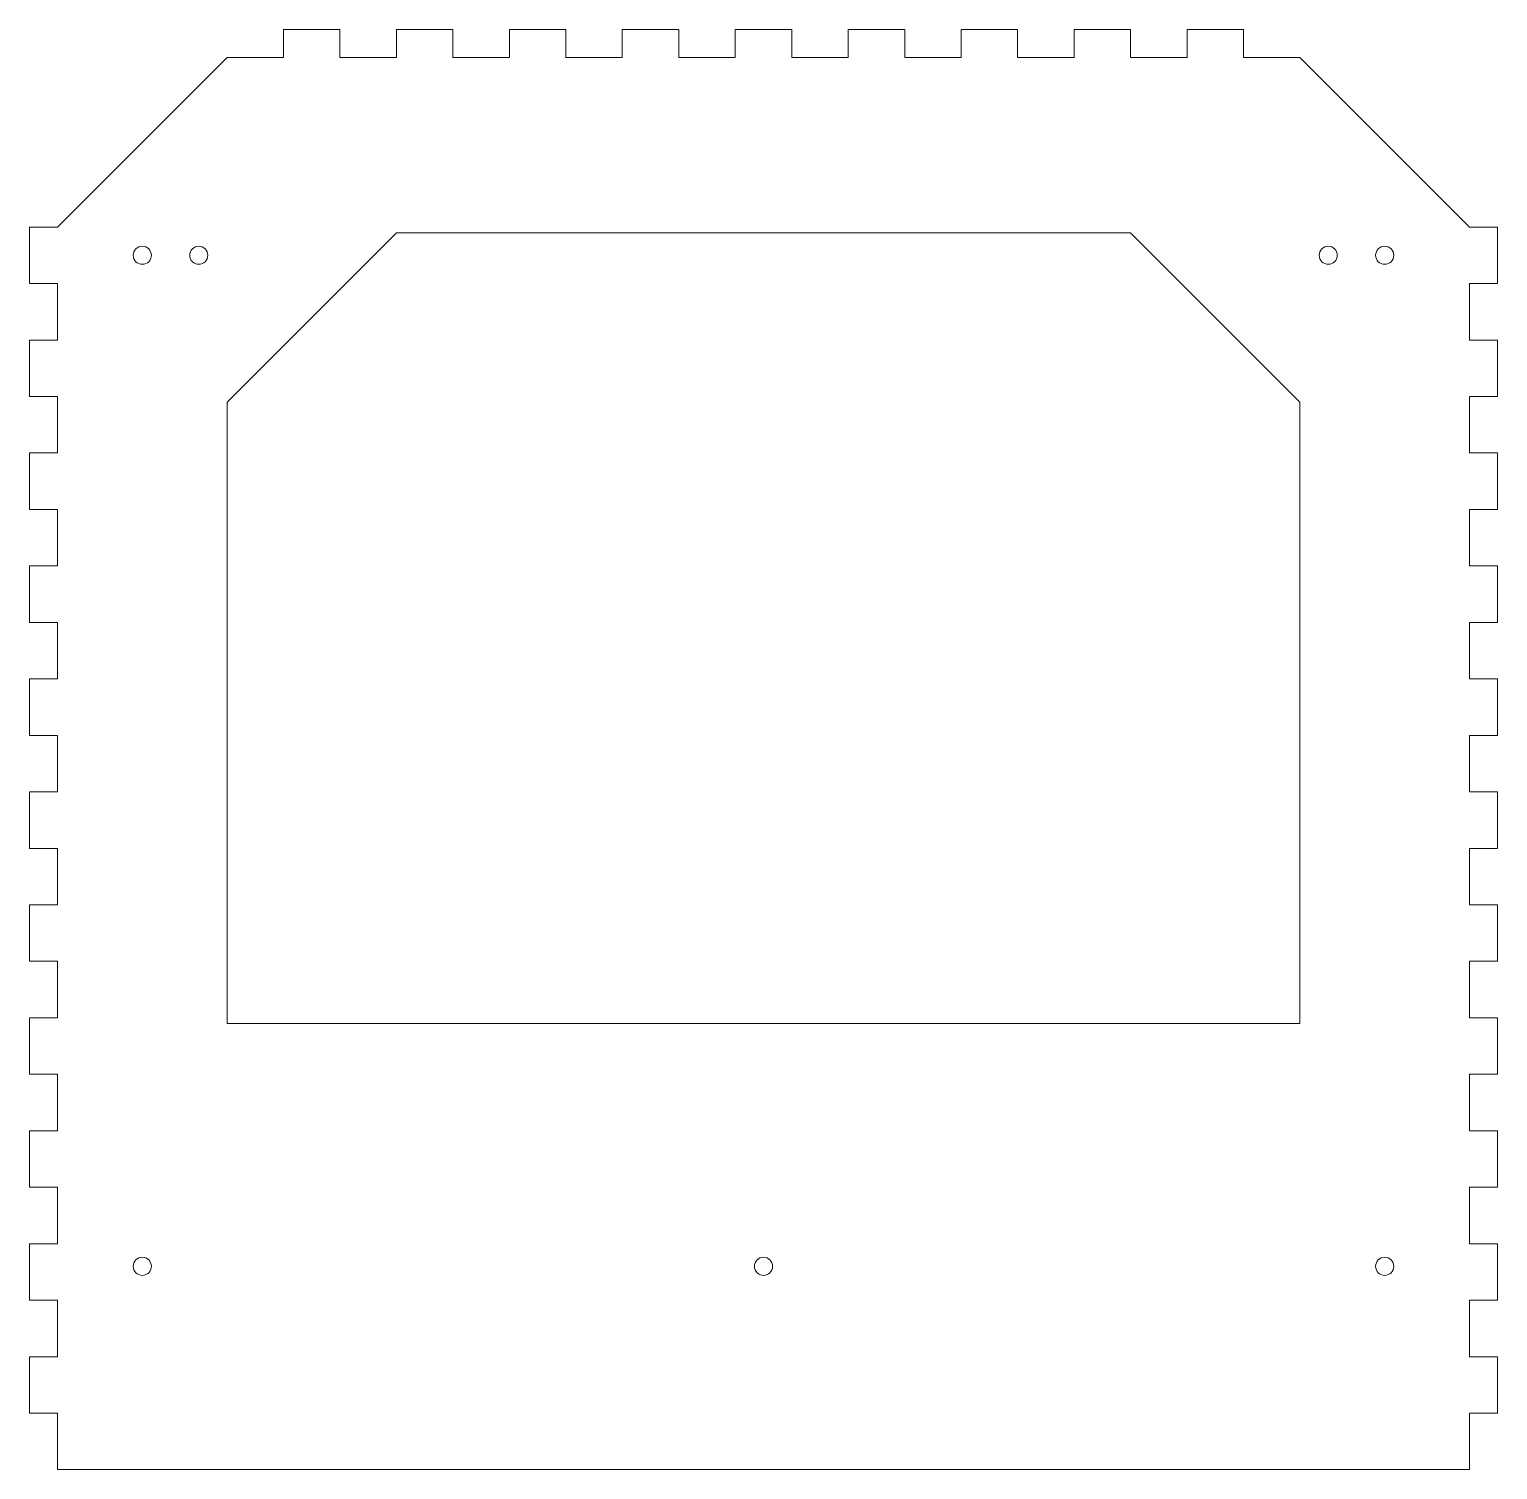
# Model space of a CAD drawing. Header units: millimetres. Extents: x 0 to 260, y 0 to 255.
import ezdxf

# ---------------------------------------------------------------- set-up
doc = ezdxf.new("R2010")
doc.units = ezdxf.units.MM

msp = doc.modelspace()

# ---------------------------------------------------------------- linework, layer by layer
at = {"color": 7, "linetype": 'Continuous', "lineweight": 15}
for p, q in [((55, 255), (45, 255)), ((45, 255), (45, 250)), ((55, 250), (55, 255)), ((65, 255), (65, 250)), ((75, 255), (65, 255)), ((75, 250), (75, 255)), ((85, 255), (85, 250)), ((95, 255), (85, 255)), ((95, 250), (95, 255)), ((105, 255), (105, 250)), ((115, 255), (105, 255)), ((115, 250), (115, 255)), ((125, 255), (125, 250)), ((135, 255), (125, 255)), ((135, 250), (135, 255)), ((145, 255), (145, 250)), ((155, 255), (145, 255)), ((155, 250), (155, 255)), ((165, 255), (165, 250)), ((175, 255), (165, 255)), ((175, 250), (175, 255)), ((185, 255), (185, 250)), ((195, 255), (185, 255)), ((195, 250), (195, 255)), ((205, 255), (205, 250)), ((215, 255), (205, 255)), ((215, 250), (215, 255)), ((35, 250), (5, 220)), ((45, 250), (35, 250)), ((65, 250), (55, 250)), ((85, 250), (75, 250)), ((105, 250), (95, 250)), ((125, 250), (115, 250)), ((145, 250), (135, 250)), ((165, 250), (155, 250)), ((185, 250), (175, 250)), ((205, 250), (195, 250)), ((225, 250), (215, 250)), ((255, 220), (225, 250)), ((0, 220), (0, 210)), ((5, 220), (0, 220)), ((65, 218.97), (35, 188.97)), ((195, 218.97), (65, 218.97)), ((225, 188.97), (195, 218.97)), ((260, 220), (255, 220)), ((260, 210), (260, 220)), ((0, 210), (5, 210)), ((5, 210), (5, 200)), ((255, 210), (260, 210)), ((255, 200), (255, 210)), ((0, 200), (0, 190)), ((5, 200), (0, 200)), ((260, 200), (255, 200)), ((260, 190), (260, 200)), ((0, 190), (5, 190)), ((5, 190), (5, 180)), ((255, 190), (260, 190)), ((255, 180), (255, 190)), ((35, 188.97), (35, 78.97)), ((225, 78.97), (225, 188.97)), ((0, 180), (0, 170)), ((5, 180), (0, 180)), ((260, 180), (255, 180)), ((260, 170), (260, 180)), ((0, 170), (5, 170)), ((5, 170), (5, 160)), ((255, 170), (260, 170)), ((255, 160), (255, 170)), ((0, 160), (0, 150)), ((5, 160), (0, 160)), ((260, 160), (255, 160)), ((260, 150), (260, 160)), ((0, 150), (5, 150)), ((5, 150), (5, 140)), ((255, 150), (260, 150)), ((255, 140), (255, 150)), ((0, 140), (0, 130)), ((5, 140), (0, 140)), ((260, 140), (255, 140)), ((260, 130), (260, 140)), ((0, 130), (5, 130)), ((5, 130), (5, 120)), ((255, 130), (260, 130)), ((255, 120), (255, 130)), ((0, 120), (0, 110)), ((5, 120), (0, 120)), ((260, 120), (255, 120)), ((260, 110), (260, 120)), ((0, 110), (5, 110)), ((5, 110), (5, 100)), ((255, 110), (260, 110)), ((255, 100), (255, 110)), ((0, 100), (0, 90)), ((5, 100), (0, 100)), ((260, 100), (255, 100)), ((260, 90), (260, 100)), ((0, 90), (5, 90)), ((5, 90), (5, 80)), ((255, 90), (260, 90)), ((255, 80), (255, 90)), ((0, 80), (0, 70)), ((5, 80), (0, 80)), ((35, 78.97), (225, 78.97)), ((260, 80), (255, 80)), ((260, 70), (260, 80)), ((0, 70), (5, 70)), ((5, 70), (5, 60)), ((255, 70), (260, 70)), ((255, 60), (255, 70)), ((0, 60), (0, 50)), ((5, 60), (0, 60)), ((260, 60), (255, 60)), ((260, 50), (260, 60)), ((0, 50), (5, 50)), ((5, 50), (5, 40)), ((255, 50), (260, 50)), ((255, 40), (255, 50)), ((0, 40), (0, 30)), ((5, 40), (0, 40)), ((260, 40), (255, 40)), ((260, 30), (260, 40)), ((0, 30), (5, 30)), ((5, 30), (5, 20)), ((255, 30), (260, 30)), ((255, 20), (255, 30)), ((0, 20), (0, 10)), ((5, 20), (0, 20)), ((260, 20), (255, 20)), ((260, 10), (260, 20)), ((0, 10), (5, 10)), ((5, 10), (5, 0)), ((255, 10), (260, 10)), ((255, 0), (255, 10)), ((5, 0), (255, 0))]:
    msp.add_line(p, q, dxfattribs=at)
for centre in [(20, 215), (30, 215), (230, 215), (240, 215), (20, 36), (130, 36), (240, 36)]:
    msp.add_circle(centre, 1.6, dxfattribs=at)

doc.saveas('drawing.dxf')
